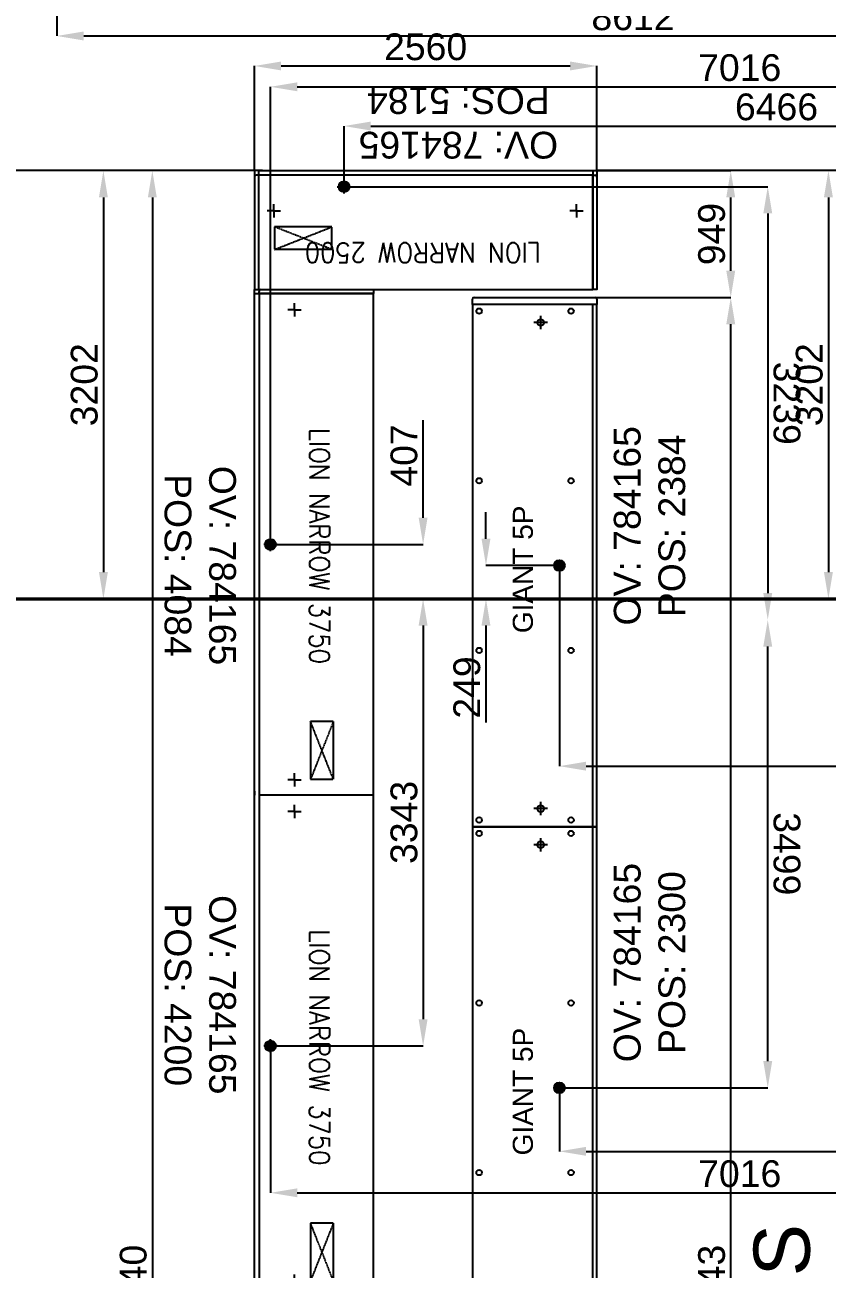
# Model space of a CAD drawing. Header units: millimetres. Extents: x 1478096 to 1808313, y 619971 to 762366.
# Drawn here: x 1548093 to 1554090, y 714819 to 724123 of the extents above; entities that cross this region are included whole.
import ezdxf
from ezdxf.enums import TextEntityAlignment as Align

# ---------------------------------------------------------------- set-up
doc = ezdxf.new("R2010")
doc.units = ezdxf.units.MM
doc.header["$LTSCALE"] = 10
for name, pattern in [('CENTERX2', [4, 2.5, -0.5, 0.5, -0.5]), ('TRATTEGGIATA', [0.75, 0.5, -0.25]), ('TRATTEGGIATA2', [0.375, 0.25, -0.125])]:
    doc.linetypes.add(name, pattern=pattern)
for name, color, linetype in [('BANCHI', 3, 'Continuous'), ('COSTAN-CAM-EJES', 251, 'CENTERX2'), ('COSTAN-CAM-NOMENCLATURAS', 7, 'Continuous'), ('COSTAN-EXH-COTAS', 7, 'Continuous'), ('COSTAN-EXH-Desagues', 1, 'Continuous'), ('COSTAN-EXH-NOMENCLATURAS', 7, 'Continuous'), ('COSTAN-EXTERIOR', 3, 'Continuous'), ('DESAGUE MAQUINA', 3, 'Continuous'), ('DESAGUE PISO', 7, 'TRATTEGGIATA'), ('EXTERIOR', 3, 'Continuous'), ('GABINETE', 1, 'Continuous'), ('GOP', 1, 'Continuous'), ('LATERALES', 3, 'Continuous'), ('QUADRO_ELETTRICO', 8, 'Continuous'), ('TESTI20', 3, 'Continuous'), ('TETTO', 3, 'TRATTEGGIATA'), ('W-section count', 250, 'Continuous')]:
    doc.layers.add(name, color=color, linetype=linetype)
doc.styles.add('costan', font='arial.ttf')
doc.styles.add('HEAD', font='arial.ttf', dxfattribs={"height": 0.6})
doc.styles.get("Standard").update_dxf_attribs({"font": 'arial.ttf'})
doc.styles.add('TESTI15', font='romans.shx', dxfattribs={"width": 0.9, "height": 1.5})
doc.dimstyles.new('COSTAN-DESAGUES', dxfattribs={"dimtxt": 200, "dimasz": 200, "dimexe": 0, "dimexo": 0, "dimgap": 40, "dimtad": 1, "dimdec": 0, "dimzin": 0, "dimdsep": 46, "dimtxsty": 'costan', "dimblk1": 'ARCHTICK', "dimblk2": 'ARCHTICK', "dimcen": 0, "dimclrd": 256, "dimclre": 256, "dimclrt": 256, "dimadec": 0, "dimazin": 0, "dimtfac": 1, "dimtdec": 0, "dimtofl": 0, "dimtmove": 0, "dimatfit": 3, "dimfxl": 0, "dimtolj": 1, "dimtzin": 0, "dimarcsym": 0})
doc.dimstyles.new('COSTAN-MM-100', dxfattribs={"dimtxt": 200, "dimasz": 200, "dimexe": 0, "dimexo": 0, "dimgap": 40, "dimtad": 1, "dimdec": 0, "dimzin": 0, "dimdsep": 46, "dimtxsty": 'costan', "dimblk1": 'ARCHTICK', "dimblk2": 'ARCHTICK', "dimcen": 0, "dimclrd": 256, "dimclre": 256, "dimclrt": 256, "dimadec": 0, "dimazin": 0, "dimtfac": 1, "dimtdec": 0, "dimtofl": 0, "dimtmove": 0, "dimatfit": 3, "dimfxl": 0, "dimtolj": 1, "dimtzin": 0, "dimarcsym": 0})

# ---------------------------------------------------------------- blocks, each defined once
blk = doc.blocks.new('*D543')
at = {"layer": 'COSTAN-EXH-Desagues', "lineweight": -2, "transparency": 16777216}
for p, q in [((1548332.9, 725270.2), (1548332.9, 724040)), ((1548532.9, 724040), (1556745, 724040))]:
    blk.add_line(p, q, dxfattribs=at)
at = {"layer": 'COSTAN-EXH-Desagues', "transparency": 16777216}
for points in [[(1548532.9, 724073.3), (1548532.9, 724006.7), (1548332.9, 724040)], [(1556745, 724073.3), (1556745, 724006.7), (1556945, 724040)]]:
    blk.add_solid(points, dxfattribs=at)
at = {"layer": 'Defpoints', "color": 0, "transparency": 16777216}
for p in [(1548332.9, 725270.2), (1556945, 724040), (1556945, 724040)]:
    blk.add_point(p, dxfattribs=at)
at = {"layer": 'COSTAN-EXH-Desagues', "transparency": 16777216, "insert": (1552639, 724182.1), "char_height": 200, "attachment_point": 5, "style": 'costan'}
blk.add_mtext('\\A1;8612', dxfattribs=at)
blk = doc.blocks.new('_ARCHTICK')
at = {"color": 0, "linetype": 'ByBlock', "const_width": 0.15}
blk.add_lwpolyline([(-0.5, -0.5), (0.5, 0.5)], dxfattribs=at)
blk = doc.blocks.new('LI_TL1_N_375')
at = {"layer": 'DESAGUE MAQUINA'}
for p, q in [((121.7, -590), (121.7, -540)), ((3635, -590), (3635, -540)), ((121.7, -590), (71.7, -590)), ((121.7, -590), (121.7, -640)), ((121.7, -590), (171.7, -590)), ((3635, -590), (3585, -590)), ((3635, -590), (3635, -640)), ((3635, -590), (3685, -590))]:
    blk.add_line(p, q, dxfattribs=at)
at = {"layer": 'DESAGUE PISO'}
for p, q in [((1875, -720), (1875, -820)), ((1925, -770), (1825, -770))]:
    blk.add_line(p, q, dxfattribs=at)
at = {"layer": 'GABINETE'}
for p, q in [((3750, 0), (0, 0)), ((0, 0), (0, -855)), ((0, -855), (3750, -855)), ((2500, -890), (0, -890))]:
    blk.add_line(p, q, dxfattribs=at)
at = {"layer": 'LATERALES', "color": 3, "linetype": 'ByBlock'}
blk.add_line((3750, -890), (0, -890), dxfattribs=at)
at = {"layer": 'LATERALES'}
blk.add_line((3720, -890), (3750, -890), dxfattribs=at)
at = {"layer": 'QUADRO_ELETTRICO', "linetype": 'TRATTEGGIATA2'}
for p, q in [((3200, -300), (3630, -300)), ((3200, -300), (3630, -470)), ((3630, -300), (3200, -470)), ((3200, -300), (3200, -470)), ((3630, -470), (3630, -300)), ((3200, -470), (3630, -470))]:
    blk.add_line(p, q, dxfattribs=at)
at = {"layer": 'TESTI20', "style": 'TESTI15', "width": 0.9}
blk.add_text('LION NARROW 3750', height=147.999, dxfattribs=at).set_placement((1886.9, -403.1), align=Align.MIDDLE)
blk = doc.blocks.new('LI_TL1_N_250')
at = {"layer": 'DESAGUE MAQUINA'}
for p, q in [((121.7, -590), (121.7, -540)), ((2385, -590), (2385, -540)), ((121.7, -590), (71.7, -590)), ((121.7, -590), (121.7, -640)), ((121.7, -590), (171.7, -590)), ((2385, -590), (2335, -590)), ((2385, -590), (2385, -640)), ((2385, -590), (2435, -590))]:
    blk.add_line(p, q, dxfattribs=at)
at = {"layer": 'DESAGUE PISO'}
for p, q in [((1860, -720), (1860, -820)), ((1910, -770), (1810, -770))]:
    blk.add_line(p, q, dxfattribs=at)
at = {"layer": 'GABINETE'}
for p, q in [((2500, 0), (0, 0)), ((0, 0), (0, -855)), ((0, -855), (2500, -855)), ((2500, -890), (0, -890))]:
    blk.add_line(p, q, dxfattribs=at)
at = {"layer": 'LATERALES'}
for p, q in [((2500, -890), (0, -890)), ((2470, -890), (2500, -890))]:
    blk.add_line(p, q, dxfattribs=at)
at = {"layer": 'QUADRO_ELETTRICO', "linetype": 'TRATTEGGIATA2'}
for p, q in [((1950, -300), (2380, -300)), ((1950, -300), (2380, -470)), ((2380, -300), (1950, -470)), ((1950, -300), (1950, -470)), ((2380, -470), (2380, -300)), ((1950, -470), (2380, -470))]:
    blk.add_line(p, q, dxfattribs=at)
at = {"layer": 'TESTI20', "style": 'TESTI15', "width": 0.9}
blk.add_text('LION NARROW 2500', height=147.999, dxfattribs=at).set_placement((1271.4, -276.1), align=Align.MIDDLE)
blk = doc.blocks.new('giant')
at = {"layer": 'COSTAN-EXH-Desagues'}
blk.add_hatch(color=256, dxfattribs=at).paths.add_polyline_path([(-38882.7, 31468.6, 1), (-38962.7, 31468.6, 1)])
for p, q in [((-38672.7, 29516.1), (-38672.7, 33421.1)), ((-39062.7, 33336.1), (-39062.7, 33236.1)), ((-39012.7, 33286.1), (-39112.7, 33286.1)), ((-38962.7, 31468.6), (-38882.7, 31468.6)), ((-38922.7, 31428.6), (-38922.7, 31508.6)), ((-39062.7, 29701.1), (-39062.7, 29601.1)), ((-39012.7, 29651.1), (-39112.7, 29651.1))]:
    blk.add_line(p, q)
for centre, radius in [((-39522.7, 33371.1), 20), ((-39062.7, 33286.1), 25), ((-38835.7, 33371.1), 20), ((-39522.7, 32102.8), 20), ((-38835.7, 32102.8), 20), ((-39522.7, 30834.4), 20), ((-38835.7, 30834.4), 20), ((-39522.7, 29566.1), 20), ((-39062.7, 29651.1), 25), ((-38835.7, 29566.1), 20)]:
    blk.add_circle(centre, radius)
at = {"layer": 'COSTAN-EXH-Desagues', "color": 4}
for p, q in [((-38962.7, 31468.1), (-38951.2, 31496.7)), ((-38950.8, 31440.1), (-38962.7, 31468.1)), ((-38951.2, 31496.7), (-38922.7, 31508.6)), ((-38922.7, 31508.6), (-38894.6, 31497)), ((-38882.7, 31468.6), (-38894.9, 31439.9)), ((-38894.6, 31497), (-38882.7, 31468.6)), ((-38922.8, 31428.6), (-38950.8, 31440.1)), ((-38894.9, 31439.9), (-38922.8, 31428.6))]:
    blk.add_line(p, q, dxfattribs=at)
at = {"layer": 'COSTAN-EXH-Desagues'}
blk.add_circle((-38922.7, 31468.6), 40, dxfattribs=at)
at = {"layer": 'COSTAN-EXTERIOR'}
for p, q in [((-38642.7, 33421.1), (-39572.7, 33421.1)), ((-39572.7, 33421.1), (-39572.7, 29516.1)), ((-38642.7, 29516.1), (-38642.7, 33421.1)), ((-39572.7, 29516.1), (-38642.7, 29516.1))]:
    blk.add_line(p, q, dxfattribs=at)
at = {"color": 7}
blk.add_text('GIANT 5P', height=150, rotation=90, dxfattribs=at).set_placement((-39120.9, 30962.9))
blk = doc.blocks.new('gl')
at = {"layer": 'EXTERIOR'}
for p, q in [((-39527.3, 34267.8), (-39527.3, 34307.3)), ((-38597.3, 34267.8), (-39527.3, 34267.8)), ((-39514.8, 34319.8), (-38609.8, 34319.8)), ((-38597.3, 34307.3), (-38597.3, 34267.8))]:
    blk.add_line(p, q, dxfattribs=at)
for centre, start, end in [((-39514.8, 34307.3), 90, 180), ((-38609.8, 34307.3), 0, 90)]:
    blk.add_arc(centre, 12.5, start, end, dxfattribs=at)
blk = doc.blocks.new('*D566')
at = {"layer": 'COSTAN-EXH-COTAS', "lineweight": -2, "transparency": 16777216}
for p, q in [((1552356.3, 722084.6, 0), (1553369.8, 722084.6, 0)), ((1553369.8, 707341.6, 0), (1553369.8, 721884.6, 0)), ((1552356.3, 707141.6, 0), (1553369.8, 707141.6, 0))]:
    blk.add_line(p, q, dxfattribs=at)
at = {"layer": 'COSTAN-EXH-COTAS', "transparency": 16777216}
for points in [[(1553336.5, 721884.6, 0), (1553403.1, 721884.6, 0), (1553369.8, 722084.6, 0)], [(1553336.5, 707341.6, 0), (1553403.1, 707341.6, 0), (1553369.8, 707141.6, 0)]]:
    blk.add_solid(points, dxfattribs=at)
at = {"layer": 'Defpoints', "color": 0, "transparency": 16777216}
for p in [(1552356.3, 722084.6, 112421.9), (1553369.8, 722084.6, 0), (1552356.3, 707141.6, 112421.9)]:
    blk.add_point(p, dxfattribs=at)
at = {"layer": 'COSTAN-EXH-COTAS', "transparency": 16777216, "insert": (1553227.6, 714613.1, 0), "char_height": 200, "attachment_point": 5, "rotation": 90, "style": 'costan'}
blk.add_mtext('\\A1;14943', dxfattribs=at)
blk = doc.blocks.new('*D567')
at = {"layer": 'COSTAN-EXH-COTAS', "lineweight": -2, "transparency": 16777216}
for p, q in [((1552368.8, 723033.2, 0), (1553369.8, 723033.2, 0)), ((1553369.8, 722284.6, 0), (1553369.8, 722833.2, 0))]:
    blk.add_line(p, q, dxfattribs=at)
at = {"layer": 'COSTAN-EXH-COTAS', "transparency": 16777216}
for points in [[(1553336.5, 722833.2, 0), (1553403.1, 722833.2, 0), (1553369.8, 723033.2, 0)], [(1553336.5, 722284.6, 0), (1553403.1, 722284.6, 0), (1553369.8, 722084.6, 0)]]:
    blk.add_solid(points, dxfattribs=at)
at = {"layer": 'Defpoints', "color": 0, "transparency": 16777216}
for p in [(1552368.8, 723033.2, 112421.9), (1553369.8, 723033.2, 0), (1553369.8, 722084.6, 0)]:
    blk.add_point(p, dxfattribs=at)
at = {"layer": 'COSTAN-EXH-COTAS', "transparency": 16777216, "insert": (1553227.7, 722558.9, 0), "char_height": 200, "attachment_point": 5, "rotation": 90, "style": 'costan'}
blk.add_mtext('\\A1;949', dxfattribs=at)
blk = doc.blocks.new('*D568')
at = {"layer": 'COSTAN-EXH-COTAS', "lineweight": -2, "transparency": 16777216}
for p, q in [((1549808.8, 723033.2, 0), (1549046, 723033.2, 0)), ((1549046, 722833.2, 0), (1549046, 706393.2, 0)), ((1549808.8, 706193.2, 0), (1549046, 706193.2, 0))]:
    blk.add_line(p, q, dxfattribs=at)
at = {"layer": 'COSTAN-EXH-COTAS', "transparency": 16777216}
for points in [[(1549012.6, 722833.2, 0), (1549079.3, 722833.2, 0), (1549046, 723033.2, 0)], [(1549012.6, 706393.2, 0), (1549079.3, 706393.2, 0), (1549046, 706193.2, 0)]]:
    blk.add_solid(points, dxfattribs=at)
at = {"layer": 'Defpoints', "color": 0, "transparency": 16777216}
for p in [(1549808.8, 723033.2, 112421.9), (1549046, 706193.2, 0), (1549808.8, 706193.2, 112421.9)]:
    blk.add_point(p, dxfattribs=at)
at = {"layer": 'COSTAN-EXH-COTAS', "transparency": 16777216, "insert": (1548903.9, 714613.2, 0), "char_height": 200, "attachment_point": 5, "rotation": 90, "style": 'costan'}
blk.add_mtext('\\A1;16840', dxfattribs=at)
blk = doc.blocks.new('*D569')
at = {"layer": 'COSTAN-EXH-COTAS', "lineweight": -2, "transparency": 16777216}
for p, q in [((1549808.8, 723033.2, 0), (1549808.8, 723815.7, 0)), ((1550008.8, 723815.7, 0), (1552168.8, 723815.7, 0)), ((1552368.8, 723033.2, 0), (1552368.8, 723815.7, 0))]:
    blk.add_line(p, q, dxfattribs=at)
at = {"layer": 'COSTAN-EXH-COTAS', "transparency": 16777216}
for points in [[(1550008.8, 723849, 0), (1550008.8, 723782.4, 0), (1549808.8, 723815.7, 0)], [(1552168.8, 723849, 0), (1552168.8, 723782.4, 0), (1552368.8, 723815.7, 0)]]:
    blk.add_solid(points, dxfattribs=at)
at = {"layer": 'Defpoints', "color": 0, "transparency": 16777216}
for p in [(1552368.8, 723815.7, 0), (1549808.8, 723033.2, 0), (1552368.8, 723033.2, 112421.9)]:
    blk.add_point(p, dxfattribs=at)
at = {"layer": 'COSTAN-EXH-COTAS', "transparency": 16777216, "insert": (1551088.8, 723957.8, 0), "char_height": 200, "attachment_point": 5, "style": 'costan'}
blk.add_mtext('\\A1;2560', dxfattribs=at)
blk = doc.blocks.new('COSTAN-REFERENCIA DE DESAGÜES')
at = {"layer": 'COSTAN-EXH-Desagues'}
blk.add_hatch(color=256, dxfattribs=at).paths.add_polyline_path([(40, 0, 1), (-40, 0, 1)])
blk.add_circle((0, 0), 40, dxfattribs=at)
blk = doc.blocks.new('*D563')
at = {"layer": 'COSTAN-EXH-Desagues', "lineweight": -2, "transparency": 16777216}
for p, q in [((1550478.8, 722913.2, 0), (1553646.6, 722913.2, 0)), ((1553646.6, 722713.2, 0), (1553646.6, 719874.4, 0))]:
    blk.add_line(p, q, dxfattribs=at)
at = {"layer": 'COSTAN-EXH-Desagues', "transparency": 16777216}
for points in [[(1553679.9, 722713.2, 0), (1553613.2, 722713.2, 0), (1553646.6, 722913.2, 0)], [(1553679.9, 719874.4, 0), (1553613.2, 719874.4, 0), (1553646.6, 719674.4, 0)]]:
    blk.add_solid(points, dxfattribs=at)
at = {"layer": 'Defpoints', "color": 0, "transparency": 16777216}
for p in [(1550478.8, 722913.2, 112421.9), (1553646.6, 719674.4, 0), (1553646.6, 719674.4, 0)]:
    blk.add_point(p, dxfattribs=at)
at = {"layer": 'COSTAN-EXH-Desagues', "transparency": 16777216, "insert": (1553788.7, 721293.8, 0), "char_height": 200, "attachment_point": 5, "rotation": 270.00021, "style": 'costan'}
blk.add_mtext('\\A1;3239', dxfattribs=at)
blk = doc.blocks.new('*D564')
at = {"layer": 'COSTAN-EXH-Desagues', "lineweight": -2, "transparency": 16777216}
for p, q in [((1553646.6, 716375.1, 0), (1553646.6, 719474.4, 0)), ((1552088.8, 716175.1, 0), (1553646.6, 716175.1, 0))]:
    blk.add_line(p, q, dxfattribs=at)
at = {"layer": 'COSTAN-EXH-Desagues', "transparency": 16777216}
for points in [[(1553679.9, 719474.4, 0), (1553613.2, 719474.4, 0), (1553646.6, 719674.4, 0)], [(1553679.9, 716375.1, 0), (1553613.2, 716375.1, 0), (1553646.6, 716175.1, 0)]]:
    blk.add_solid(points, dxfattribs=at)
at = {"layer": 'Defpoints', "color": 0, "transparency": 16777216}
for p in [(1553646.6, 719674.4, 0), (1553646.6, 719674.4, 0), (1552088.8, 716175.1, 112421.9)]:
    blk.add_point(p, dxfattribs=at)
at = {"layer": 'COSTAN-EXH-Desagues', "transparency": 16777216, "insert": (1553788.8, 717924.7, 0), "char_height": 200, "attachment_point": 5, "rotation": 270.00021, "style": 'costan'}
blk.add_mtext('\\A1;3499', dxfattribs=at)
blk = doc.blocks.new('*D576')
at = {"layer": 'COSTAN-EXH-COTAS', "lineweight": -2, "transparency": 16777216}
for p, q in [((1554487, 723033.2), (1554100, 723033.2)), ((1554100, 722833.2), (1554100, 720031.1))]:
    blk.add_line(p, q, dxfattribs=at)
at = {"layer": 'COSTAN-EXH-COTAS', "transparency": 16777216}
for points in [[(1554066.7, 722833.2), (1554133.3, 722833.2), (1554100, 723033.2)], [(1554066.7, 720031.1), (1554133.3, 720031.1), (1554100, 719831.1)]]:
    blk.add_solid(points, dxfattribs=at)
at = {"layer": 'Defpoints', "color": 0, "transparency": 16777216}
for p in [(1554487, 723033.2, 112421.9), (1554100, 719831.1), (1554100, 719831.1)]:
    blk.add_point(p, dxfattribs=at)
at = {"layer": 'COSTAN-EXH-COTAS', "transparency": 16777216, "insert": (1553957.8, 721432.2), "char_height": 200, "attachment_point": 5, "rotation": 90, "style": 'costan'}
blk.add_mtext('\\A1;3202', dxfattribs=at)
blk = doc.blocks.new('*D620')
at = {"layer": 'COSTAN-EXH-COTAS', "lineweight": -2, "transparency": 16777216}
for p, q in [((1549046, 723033.2), (1548680, 723033.2)), ((1548680, 722833.2), (1548680, 720031.1))]:
    blk.add_line(p, q, dxfattribs=at)
at = {"layer": 'COSTAN-EXH-COTAS', "transparency": 16777216}
for points in [[(1548646.7, 722833.2), (1548713.3, 722833.2), (1548680, 723033.2)], [(1548646.7, 720031.1), (1548713.3, 720031.1), (1548680, 719831.1)]]:
    blk.add_solid(points, dxfattribs=at)
at = {"layer": 'Defpoints', "color": 0, "transparency": 16777216}
for p in [(1549046, 723033.2, 0), (1548680, 719831.1), (1548680, 719831.1)]:
    blk.add_point(p, dxfattribs=at)
at = {"layer": 'COSTAN-EXH-COTAS', "transparency": 16777216, "insert": (1548537.8, 721432.2), "char_height": 200, "attachment_point": 5, "rotation": 90, "style": 'costan'}
blk.add_mtext('\\A1;3202', dxfattribs=at)
blk = doc.blocks.new('*D624')
at = {"layer": 'COSTAN-EXH-Desagues', "lineweight": -2, "transparency": 16777216}
for p, q in [((1550478.8, 722913.2), (1550478.8, 723366.5)), ((1550678.8, 723366.5), (1556745, 723366.5))]:
    blk.add_line(p, q, dxfattribs=at)
at = {"layer": 'COSTAN-EXH-Desagues', "transparency": 16777216}
for points in [[(1550678.8, 723399.8), (1550678.8, 723333.1), (1550478.8, 723366.5)], [(1556745, 723399.8), (1556745, 723333.1), (1556945, 723366.5)]]:
    blk.add_solid(points, dxfattribs=at)
at = {"layer": 'Defpoints', "color": 0, "transparency": 16777216}
for p in [(1556945, 723366.5), (1556945, 723366.5), (1550478.8, 722913.2, 0)]:
    blk.add_point(p, dxfattribs=at)
at = {"layer": 'COSTAN-EXH-Desagues', "transparency": 16777216, "insert": (1553711.9, 723508.6), "char_height": 200, "attachment_point": 5, "style": 'costan'}
blk.add_mtext('\\A1;6466', dxfattribs=at)
blk = doc.blocks.new('*D636')
at = {"layer": 'COSTAN-EXH-Desagues', "lineweight": -2, "transparency": 16777216}
for p, q in [((1551070, 720438.2), (1551070, 721168.1)), ((1549928.8, 720238.2), (1551070, 720238.2)), ((1551070, 719631.1), (1551070, 719431.1))]:
    blk.add_line(p, q, dxfattribs=at)
at = {"layer": 'COSTAN-EXH-Desagues', "transparency": 16777216}
for points in [[(1551036.7, 720438.2), (1551103.3, 720438.2), (1551070, 720238.2)], [(1551036.7, 719631.1), (1551103.3, 719631.1), (1551070, 719831.1)]]:
    blk.add_solid(points, dxfattribs=at)
at = {"layer": 'Defpoints', "color": 0, "transparency": 16777216}
for p in [(1549928.8, 720238.2, 112421.9), (1551070, 720238.2), (1551070, 719831.1)]:
    blk.add_point(p, dxfattribs=at)
at = {"layer": 'COSTAN-EXH-Desagues', "transparency": 16777216, "insert": (1550927.9, 720903.2), "char_height": 200, "attachment_point": 5, "rotation": 90, "style": 'costan'}
blk.add_mtext('\\A1;407', dxfattribs=at)
blk = doc.blocks.new('*D637')
at = {"layer": 'COSTAN-EXH-Desagues', "lineweight": -2, "transparency": 16777216}
for p, q in [((1551070, 719631.1), (1551070, 716688.2)), ((1549928.8, 716488.2), (1551070, 716488.2))]:
    blk.add_line(p, q, dxfattribs=at)
at = {"layer": 'COSTAN-EXH-Desagues', "transparency": 16777216}
for points in [[(1551036.7, 719631.1), (1551103.3, 719631.1), (1551070, 719831.1)], [(1551036.7, 716688.2), (1551103.3, 716688.2), (1551070, 716488.2)]]:
    blk.add_solid(points, dxfattribs=at)
at = {"layer": 'Defpoints', "color": 0, "transparency": 16777216}
for p in [(1551070, 719831.1), (1549928.8, 716488.2, 112421.9), (1551070, 716488.2)]:
    blk.add_point(p, dxfattribs=at)
at = {"layer": 'COSTAN-EXH-Desagues', "transparency": 16777216, "insert": (1550927.8, 718159.7), "char_height": 200, "attachment_point": 5, "rotation": 90, "style": 'costan'}
blk.add_mtext('\\A1;3343', dxfattribs=at)
blk = doc.blocks.new('*D638')
at = {"layer": 'COSTAN-EXH-Desagues', "lineweight": -2, "transparency": 16777216}
for p, q in [((1549928.8, 716488.2), (1549928.8, 715390)), ((1550128.8, 715390), (1556745, 715390))]:
    blk.add_line(p, q, dxfattribs=at)
at = {"layer": 'COSTAN-EXH-Desagues', "transparency": 16777216}
for points in [[(1550128.8, 715423.3), (1550128.8, 715356.7), (1549928.8, 715390)], [(1556745, 715423.3), (1556745, 715356.7), (1556945, 715390)]]:
    blk.add_solid(points, dxfattribs=at)
at = {"layer": 'Defpoints', "color": 0, "transparency": 16777216}
for p in [(1549928.8, 716488.2), (1556945, 715390), (1556945, 715390)]:
    blk.add_point(p, dxfattribs=at)
at = {"layer": 'COSTAN-EXH-Desagues', "transparency": 16777216, "insert": (1553436.9, 715532.1), "char_height": 200, "attachment_point": 5, "style": 'costan'}
blk.add_mtext('\\A1;7016', dxfattribs=at)
blk = doc.blocks.new('*D639')
at = {"layer": 'COSTAN-EXH-Desagues', "lineweight": -2, "transparency": 16777216}
for p, q in [((1552088.8, 716175.1), (1552088.8, 715700)), ((1552288.8, 715700), (1556745, 715700))]:
    blk.add_line(p, q, dxfattribs=at)
at = {"layer": 'COSTAN-EXH-Desagues', "transparency": 16777216}
for points in [[(1552288.8, 715733.3), (1552288.8, 715666.7), (1552088.8, 715700)], [(1556745, 715733.3), (1556745, 715666.7), (1556945, 715700)]]:
    blk.add_solid(points, dxfattribs=at)
at = {"layer": 'Defpoints', "color": 0, "transparency": 16777216}
for p in [(1552088.8, 716175.1, 112421.9), (1556945, 715700), (1556945, 715700)]:
    blk.add_point(p, dxfattribs=at)
at = {"layer": 'COSTAN-EXH-Desagues', "transparency": 16777216, "insert": (1554516.9, 715842.1), "char_height": 200, "attachment_point": 5, "style": 'costan'}
blk.add_mtext('\\A1;4856', dxfattribs=at)
blk = doc.blocks.new('*D640')
at = {"layer": 'COSTAN-EXH-Desagues', "lineweight": -2, "transparency": 16777216}
for p, q in [((1549928.8, 720238.2), (1549928.8, 723660)), ((1550128.8, 723660), (1556745, 723660))]:
    blk.add_line(p, q, dxfattribs=at)
at = {"layer": 'COSTAN-EXH-Desagues', "transparency": 16777216}
for points in [[(1550128.8, 723693.3), (1550128.8, 723626.7), (1549928.8, 723660)], [(1556745, 723693.3), (1556745, 723626.7), (1556945, 723660)]]:
    blk.add_solid(points, dxfattribs=at)
at = {"layer": 'Defpoints', "color": 0, "transparency": 16777216}
for p in [(1556945, 723660), (1556945, 723660), (1549928.8, 720238.2)]:
    blk.add_point(p, dxfattribs=at)
at = {"layer": 'COSTAN-EXH-Desagues', "transparency": 16777216, "insert": (1553436.9, 723802.1), "char_height": 200, "attachment_point": 5, "style": 'costan'}
blk.add_mtext('\\A1;7016', dxfattribs=at)
blk = doc.blocks.new('*D641')
at = {"layer": 'COSTAN-EXH-Desagues', "lineweight": -2, "transparency": 16777216}
for p, q in [((1552088.8, 720080.1), (1552088.8, 718580)), ((1552288.8, 718580), (1556745, 718580))]:
    blk.add_line(p, q, dxfattribs=at)
at = {"layer": 'COSTAN-EXH-Desagues', "transparency": 16777216}
for points in [[(1552288.8, 718613.3), (1552288.8, 718546.7), (1552088.8, 718580)], [(1556745, 718613.3), (1556745, 718546.7), (1556945, 718580)]]:
    blk.add_solid(points, dxfattribs=at)
at = {"layer": 'Defpoints', "color": 0, "transparency": 16777216}
for p in [(1552088.8, 720080.1, 112421.9), (1556945, 718580), (1556945, 718580)]:
    blk.add_point(p, dxfattribs=at)
at = {"layer": 'COSTAN-EXH-Desagues', "transparency": 16777216, "insert": (1554516.9, 718722.1), "char_height": 200, "attachment_point": 5, "style": 'costan'}
blk.add_mtext('\\A1;4856', dxfattribs=at)
blk = doc.blocks.new('*D642')
at = {"layer": 'COSTAN-EXH-Desagues', "lineweight": -2, "transparency": 16777216}
for p, q in [((1551540, 720280.1), (1551540, 720480.1)), ((1552088.8, 720080.1), (1551540, 720080.1)), ((1551540, 719631.1), (1551540, 718905.4))]:
    blk.add_line(p, q, dxfattribs=at)
at = {"layer": 'COSTAN-EXH-Desagues', "transparency": 16777216}
for points in [[(1551506.7, 720280.1), (1551573.3, 720280.1), (1551540, 720080.1)], [(1551506.7, 719631.1), (1551573.3, 719631.1), (1551540, 719831.1)]]:
    blk.add_solid(points, dxfattribs=at)
at = {"layer": 'Defpoints', "color": 0, "transparency": 16777216}
for p in [(1552088.8, 720080.1), (1551540, 719831.1), (1551540, 719831.1)]:
    blk.add_point(p, dxfattribs=at)
at = {"layer": 'COSTAN-EXH-Desagues', "transparency": 16777216, "insert": (1551397.9, 719168.3), "char_height": 200, "attachment_point": 5, "rotation": 90, "style": 'costan'}
blk.add_mtext('\\A1;249', dxfattribs=at)

msp = doc.modelspace()

# ---------------------------------------------------------------- linework, layer by layer
at = {"layer": 'BANCHI'}
for p, q in [((1549838.824, 722998.19, 112421.869), (1549823.824, 722998.19, 112421.869)), ((1552338.824, 722998.19, 112421.869), (1552353.824, 722998.19, 112421.869)), ((1549843.824, 722113.19, 112421.869), (1549843.824, 722128.19, 112421.869))]:
    msp.add_line(p, q, dxfattribs=at)
at = {"layer": 'BANCHI', "elevation": 112421.869}
for points in [[(1549838.824, 723033.19), (1549808.824, 723033.19, -1.33033444), (1549808.824, 723033.19), (1549808.824, 722143.19), (1549838.824, 722143.19)], [(1552338.824, 723033.19), (1552368.824, 723033.19, 1.33033444), (1552368.824, 723033.19), (1552368.824, 722143.19), (1552338.824, 722143.19)], [(1549808.824, 722113.19), (1549808.824, 722143.19, 1.33033444), (1549808.824, 722143.19), (1550698.824, 722143.19), (1550698.824, 722113.19)]]:
    msp.add_lwpolyline(points, format="xyb", dxfattribs=at)
at = {"layer": 'BANCHI'}
for centre, start, end in [((1549823.824, 722983.19, 112421.869), 90, 180), ((1552353.824, 722983.19, 112421.869), 0, 90), ((1549858.824, 722128.19, 112421.869), 90, 180)]:
    msp.add_arc(centre, 15, start, end, dxfattribs=at)
at = {"layer": 'COSTAN-CAM-EJES', "const_width": 25}
msp.add_lwpolyline([(1478108.728, 719831.134), (1676824.92, 719831.134)], dxfattribs=at)
at = {"layer": 'COSTAN-EXH-COTAS'}
for p, q in [((1549808.824, 723033.19, 0), (1546470.561, 723033.19)), ((1549808.824, 723033.19, 112421.869), (1546470.561, 723033.19, 112421.869)), ((1555466.999, 723033.19, 112421.869), (1552368.824, 723033.19, 112421.869)), ((1555479.499, 723033.19, 224843.738), (1552381.324, 723033.19, 224843.738))]:
    msp.add_line(p, q, dxfattribs=at)
at = {"layer": 'GOP'}
for p, q in [((1549838.824, 722998.19, 112421.869), (1549838.824, 722143.19, 112421.869)), ((1549838.824, 722993.19, 112421.869), (1549838.824, 722143.19, 112421.869)), ((1552338.824, 722998.19, 112421.869), (1552338.824, 722143.19, 112421.869)), ((1552338.824, 722993.19, 112421.869), (1552338.824, 722143.19, 112421.869)), ((1549843.824, 722113.19, 112421.869), (1550698.824, 722113.19, 112421.869)), ((1549848.824, 722113.19, 112421.869), (1550698.824, 722113.19, 112421.869))]:
    msp.add_line(p, q, dxfattribs=at)
at = {"layer": 'TETTO'}
for p, q in [((1549838.824, 723033.19, 112421.869), (1549838.824, 722993.19, 112421.869)), ((1552338.824, 723033.19, 112421.869), (1552338.824, 722993.19, 112421.869)), ((1549808.824, 722113.19, 112421.869), (1549848.824, 722113.19, 112421.869))]:
    msp.add_line(p, q, dxfattribs=at)

# ---------------------------------------------------------------- block references
at = {"layer": 'COSTAN-CAM-NOMENCLATURAS'}
for name, p, rotation in [('LI_TL1_N_250', (1552338.824, 722143.19, 112421.869), 180), ('LI_TL1_N_375', (1550698.824, 722113.19, 112421.869), 270), ('LI_TL1_N_375', (1550698.824, 718363.19, 112421.869), 270)]:
    msp.add_blockref(name, p, dxfattribs=dict(at, rotation=rotation))
at = {"layer": 'COSTAN-EXH-Desagues'}
for p in [(1550478.824, 722913.19, 112421.869), (1549928.824, 720238.19, 112421.869), (1552088.824, 720080.065, 112421.869), (1549928.824, 716488.19, 112421.869), (1552088.824, 716175.065, 112421.869)]:
    msp.add_blockref('COSTAN-REFERENCIA DE DESAGÜES', p, dxfattribs=at)
at = {"layer": 'COSTAN-EXTERIOR'}
for name, p in [('gl', (1590966.128, 687764.741, 112421.869)), ('giant', (1591011.568, 688611.462, 112421.869)), ('giant', (1591011.568, 684706.462, 112421.869))]:
    msp.add_blockref(name, p, dxfattribs=at)

# ---------------------------------------------------------------- texts
at = {"layer": 'COSTAN-EXH-NOMENCLATURAS', "char_height": 200, "attachment_point": 5, "style": 'costan'}
for s, insert, rotation in [('OV: 784165\\PPOS: 5184', (1551333.782, 723391.712, 0), 180), ('OV: 784165\\PPOS: 2384', (1552763.873, 720377.363, 0), 90), ('OV: 784165\\PPOS: 4084', (1549402.701, 720080.557, 0), 270), ('OV: 784165\\PPOS: 2300', (1552763.873, 717111.447, 0), 90), ('OV: 784165\\PPOS: 4200', (1549402.701, 716870.895, 0), 270)]:
    msp.add_mtext(s, dxfattribs=dict(at, insert=insert, rotation=rotation))
at = {"layer": 'W-section count', "style": 'HEAD'}
msp.add_text('CONGELADOS', height=420, rotation=90, dxfattribs=at).set_placement((1553750.771, 713086.301, 64472.888), align=Align.MIDDLE)

# ---------------------------------------------------------------- dimensions: what is measured, and where the dimension line sits
at = {"layer": 'COSTAN-EXH-COTAS'}
dim = msp.add_linear_dim(base=(1552368.824, 723815.715, 0), p1=(1549808.824, 723033.19, 0), p2=(1552368.824, 723033.19, 112421.869), dimstyle='COSTAN-MM-100', dxfattribs=at)
dim.commit()
dim.dimension.update_dxf_attribs({"geometry": '*D569', "text_midpoint": (1551088.824, 723957.83, 0)})
for base, p1, p2, picture, middle in [((1548680, 719831.134), (1549045.983, 723033.19, 0), (1548680, 719831.134), '*D620', (1548537.817, 721432.162)), ((1549045.983, 706193.19, 0), (1549808.824, 723033.19, 112421.869), (1549808.824, 706193.19, 112421.869), '*D568', (1548903.869, 714613.19, 0)), ((1553369.803, 723033.19, 0), (1553369.803, 722084.565, 0), (1552368.824, 723033.19, 112421.869), '*D567', (1553227.688, 722558.878, 0)), ((1554100, 719831.134), (1554487.016, 723033.19, 112421.869), (1554100, 719831.134), '*D576', (1553957.817, 721432.162)), ((1553369.803, 722084.565, 0), (1552356.324, 707141.565, 112421.869), (1552356.324, 722084.565, 112421.869), '*D566', (1553227.62, 714613.065, 0))]:
    dim = msp.add_linear_dim(base=base, p1=p1, p2=p2, angle=90, dimstyle='COSTAN-MM-100', dxfattribs=at)
    dim.commit()
    dim.dimension.update_dxf_attribs({"geometry": picture, "text_midpoint": middle})
at = {"layer": 'COSTAN-EXH-Desagues'}
for base, p1, p2, dimstyle, picture, middle in [((1556945.049, 724040), (1548332.865, 725270.156), (1556945.049, 724040), 'COSTAN-DESAGUES', '*D543', (1552638.957, 724182.115)), ((1556945.047, 723660), (1549928.824, 720238.19), (1556945.047, 723660), 'COSTAN-MM-100', '*D640', (1553436.936, 723802.115)), ((1556945.049, 723366.479), (1550478.824, 722913.19, 0), (1556945.049, 723366.479), 'COSTAN-DESAGUES', '*D624', (1553711.937, 723508.593)), ((1556945.047, 718580), (1552088.824, 720080.065, 112421.869), (1556945.047, 718580), 'COSTAN-DESAGUES', '*D641', (1554516.936, 718722.115)), ((1556944.999, 715390), (1549928.824, 716488.19), (1556944.999, 715390), 'COSTAN-MM-100', '*D638', (1553436.912, 715532.115)), ((1556944.999, 715700), (1552088.824, 716175.065, 112421.869), (1556944.999, 715700), 'COSTAN-MM-100', '*D639', (1554516.912, 715842.115))]:
    dim = msp.add_linear_dim(base=base, p1=p1, p2=p2, dimstyle=dimstyle, dxfattribs=at)
    dim.commit()
    dim.dimension.update_dxf_attribs({"geometry": picture, "text_midpoint": middle})
for base, p1, p2, angle, dimstyle, picture, middle in [((1553646.567, 719674.367, 0), (1550478.824, 722913.19, 112421.869), (1553646.567, 719674.367, 0), 90.0002105, 'COSTAN-DESAGUES', '*D563', (1553788.744, 721293.785, 0)), ((1551070, 720238.19), (1551070, 719831.134), (1549928.824, 720238.19, 112421.869), 90, 'COSTAN-MM-100', '*D636', (1550927.885, 720903.156)), ((1551540, 719831.134), (1552088.824, 720080.065), (1551540, 719831.134), 90, 'COSTAN-MM-100', '*D642', (1551397.885, 719168.283)), ((1551070, 716488.19), (1551070, 719831.134), (1549928.824, 716488.19, 112421.869), 90, 'COSTAN-MM-100', '*D637', (1550927.817, 718159.662)), ((1553646.567, 719674.367, 0), (1552088.824, 716175.065, 112421.869), (1553646.567, 719674.367, 0), 90.0002105, 'COSTAN-DESAGUES', '*D564', (1553788.756, 717924.719, 0))]:
    dim = msp.add_linear_dim(base=base, p1=p1, p2=p2, angle=angle, dimstyle=dimstyle, dxfattribs=at)
    dim.commit()
    dim.dimension.update_dxf_attribs({"geometry": picture, "text_midpoint": middle})

doc.saveas('drawing.dxf')
